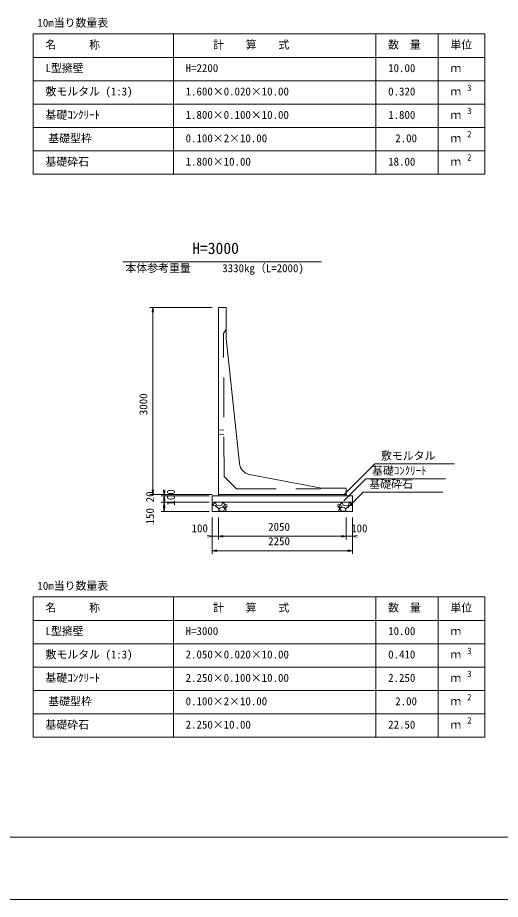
# Model space of a CAD drawing. Units: millimetres, scale not verified, with parts at other scales. Extents: x 0 to 84100, y 0 to 59400.
# Drawn here: x 49799 to 65298, y 0 to 28279 of the extents above; entities that cross this region are included whole.
import ezdxf
from ezdxf.enums import TextEntityAlignment as Align

# ---------------------------------------------------------------- set-up
doc = ezdxf.new("R2010")
doc.units = ezdxf.units.MM
doc.header["$LTSCALE"] = 100
doc.linetypes.add('USER1', pattern=[19.05, 12.7, -6.35])
for name, color, linetype, lineweight in [('D-MTR-FRAM（材料表図枠）', 2, 'Continuous', 18), ('D-STR-DIM（寸法）', 7, 'Continuous', 18), ('D-STR-HTXT（旗揚げ）', 7, 'Continuous', 18), ('D-STR-STRn（構造物）', 7, 'Continuous', 18), ('D-STR（構造物外形線）', 1, 'Continuous', 18), ('D-TTL(外枠）', 2, 'Continuous', 18), ('DEFPOINTS_2', 8, 'Continuous', 18)]:
    doc.layers.add(name, color=color, linetype=linetype, lineweight=lineweight)
for name, color, linetype in [('D-MTR-TXT(文字列）', 7, 'Continuous'), ('D-MTR（材料表タイトル）', 7, 'Continuous'), ('D-STR-TXT（文字）', 7, 'Continuous'), ('D-TTL-TXT（文字）', 7, 'Continuous')]:
    doc.layers.add(name, color=color, linetype=linetype)
doc.styles.add('ＭＳ ゴシック', font='')
doc.styles.get('ＭＳ ゴシック').set_extended_font_data('MS Gothic')

msp = doc.modelspace()

# ---------------------------------------------------------------- linework, layer by layer
at = {"layer": 'D-MTR-FRAM（材料表図枠）'}
for p, q in [((50300, 27755), (64800, 27755)), ((50300, 23255), (50300, 27755)), ((54800, 23255), (54800, 27755)), ((61300, 23255), (61300, 27755)), ((63300, 24555), (63300, 27755)), ((63300, 23255), (63300, 27755)), ((64800, 23255), (64800, 27755)), ((50300, 27005), (64800, 27005)), ((50300, 26255), (64800, 26255)), ((50300, 25505), (64800, 25505)), ((50300, 24755), (64800, 24755)), ((50300, 24005), (64800, 24005)), ((50300, 23255), (64800, 23255)), ((50300, 9698.7), (64800, 9698.7)), ((50300, 5198.7), (50300, 9698.7)), ((54800, 5198.7), (54800, 9698.7)), ((61300, 5198.7), (61300, 9698.7)), ((63300, 6498.7), (63300, 9698.7)), ((63300, 5198.7), (63300, 9698.7)), ((64800, 5198.7), (64800, 9698.7)), ((50300, 8948.7), (64800, 8948.7)), ((50300, 8198.7), (64800, 8198.7)), ((50300, 7448.7), (64800, 7448.7)), ((50300, 6698.7), (64800, 6698.7)), ((50300, 5948.7), (64800, 5948.7)), ((50300, 5198.7), (64800, 5198.7))]:
    msp.add_line(p, q, dxfattribs=at)
at = {"layer": 'D-STR-DIM（寸法）'}
for p, q in [((56049.8, 18984.2), (54041.3, 18984.2)), ((54116.3, 18834.2), (54141.3, 18984.2)), ((54141.3, 18984.2), (54166.3, 18834.2)), ((54141.3, 18984.2), (54141.3, 18964.2)), ((54141.3, 13004.2), (54141.3, 18964.2)), ((54141.3, 12984.2), (54116.3, 13134.2)), ((54166.3, 13134.2), (54141.3, 12984.2)), ((54504.8, 12984.2), (54479.8, 13134.2)), ((54504.8, 12944.2), (54479.8, 13094.2)), ((54529.8, 13134.2), (54504.8, 12984.2)), ((54529.8, 13094.2), (54504.8, 12944.2)), ((54504.8, 13004.2), (54504.8, 13024.2)), ((56049.8, 12984.2), (54041.3, 12984.2)), ((54141.3, 12984.2), (54141.3, 13004.2)), ((56049.8, 12984.2), (54404.8, 12984.2)), ((55949.8, 12944.2), (54404.8, 12944.2)), ((55949.8, 12944.2), (54404.8, 12944.2)), ((55949.8, 12744.2), (54404.8, 12744.2)), ((55949.8, 12744.2), (54404.8, 12744.2)), ((54479.8, 12794.2), (54504.8, 12944.2)), ((54479.8, 12594.2), (54504.8, 12744.2)), ((54479.8, 12594.2), (54504.8, 12744.2)), ((54504.8, 12984.2), (54504.8, 13004.2)), ((54504.8, 12984.2), (54504.8, 12944.2)), ((54504.8, 12964.2), (54504.8, 12984.2)), ((54504.8, 12944.2), (54504.8, 12964.2)), ((54504.8, 12944.2), (54504.8, 12744.2)), ((54504.8, 12944.2), (54529.8, 12794.2)), ((54504.8, 12944.2), (54504.8, 12924.2)), ((54504.8, 12924.2), (54504.8, 12904.2)), ((54504.8, 12744.2), (54529.8, 12594.2)), ((54504.8, 12744.2), (54504.8, 12724.2)), ((54504.8, 12744.2), (54529.8, 12594.2)), ((54504.8, 12744.2), (54504.8, 12724.2)), ((55949.8, 12444.2), (54404.8, 12444.2)), ((54504.8, 12444.2), (54479.8, 12594.2)), ((54504.8, 12724.2), (54504.8, 12464.2)), ((54504.8, 12724.2), (54504.8, 12704.2)), ((54529.8, 12594.2), (54504.8, 12444.2)), ((54504.8, 12444.2), (54504.8, 12464.2)), ((56049.8, 12244.2), (56049.8, 11544)), ((56049.8, 12244.2), (56049.8, 11081.3)), ((56249.8, 12244.2), (56249.8, 11544)), ((56249.8, 12244.2), (56249.8, 11544)), ((60349.8, 12244.2), (60349.8, 11544)), ((60349.8, 12244.2), (60349.8, 11544)), ((60549.8, 12244.2), (60549.8, 11544)), ((60549.8, 12244.2), (60549.8, 11081.3)), ((55899.8, 11669), (56049.8, 11644)), ((56049.8, 11644), (55899.8, 11619)), ((56029.8, 11644), (56009.8, 11644)), ((56049.8, 11644), (56029.8, 11644)), ((56249.8, 11644), (56049.8, 11644)), ((56249.8, 11644), (56399.8, 11669)), ((56249.8, 11644), (56399.8, 11669)), ((56399.8, 11619), (56249.8, 11644)), ((56249.8, 11644), (56269.8, 11644)), ((56399.8, 11619), (56249.8, 11644)), ((56249.8, 11644), (56269.8, 11644)), ((56269.8, 11644), (56289.8, 11644)), ((56269.8, 11644), (60329.8, 11644)), ((60199.8, 11669), (60349.8, 11644)), ((60199.8, 11669), (60349.8, 11644)), ((60349.8, 11644), (60199.8, 11619)), ((60349.8, 11644), (60199.8, 11619)), ((60329.8, 11644), (60309.8, 11644)), ((60349.8, 11644), (60329.8, 11644)), ((60349.8, 11644), (60329.8, 11644)), ((60349.8, 11644), (60549.8, 11644)), ((60549.8, 11644), (60699.8, 11669)), ((60699.8, 11619), (60549.8, 11644)), ((60549.8, 11644), (60569.8, 11644)), ((60569.8, 11644), (60589.8, 11644)), ((56049.8, 11181.3), (56199.8, 11206.3)), ((56199.8, 11156.3), (56049.8, 11181.3)), ((56049.8, 11181.3), (56069.8, 11181.3)), ((60529.8, 11181.3), (56069.8, 11181.3)), ((60399.8, 11206.3), (60549.8, 11181.3)), ((60549.8, 11181.3), (60399.8, 11156.3)), ((60549.8, 11181.3), (60529.8, 11181.3))]:
    msp.add_line(p, q, dxfattribs=at)
at = {"layer": 'D-STR-HTXT（旗揚げ）'}
for p, q in [((53174.3, 20444.2), (59552.7, 20444.2)), ((60271.9, 12969.5), (61263.6, 13970.8)), ((63823.5, 13970.8), (61263.6, 13970.8)), ((60271.9, 12779), (60977.9, 13491.8)), ((63537.7, 13491.8), (60977.9, 13491.8)), ((60386, 12556.4), (60889.2, 13064.4)), ((63449, 13064.4), (60889.2, 13064.4))]:
    msp.add_line(p, q, dxfattribs=at)
at = {"layer": 'D-STR-STRn（構造物）'}
for p, q in [((56049.8, 12444.2), (56049.8, 12944.2)), ((56049.8, 12944.2), (60549.8, 12944.2)), ((56049.8, 12744.2), (60549.8, 12744.2)), ((56119.3, 12713.3), (56107.7, 12744.2)), ((56168.4, 12744.2), (56154.1, 12713.3)), ((56249.8, 12984.2), (56249.8, 12944.2)), ((56374.1, 12713.4), (56360.8, 12744.2)), ((56404.1, 12713.2), (56409.1, 12738.2)), ((56409.4, 12738.6), (56432.1, 12744.2)), ((60190.2, 12738.6), (60167.5, 12744.2)), ((60195.4, 12713.2), (60190.4, 12738.2)), ((60225.5, 12713.4), (60238.7, 12744.2)), ((60349.8, 12984.2), (60349.8, 12944.2)), ((60431.1, 12744.2), (60445.4, 12713.3)), ((60480.3, 12713.3), (60491.9, 12744.2)), ((60549.8, 12444.2), (60549.8, 12944.2)), ((56049.8, 12655.1), (56064.7, 12653.8)), ((56049.8, 12624.9), (56144.1, 12632.7)), ((56049.8, 12444.2), (60549.8, 12444.2)), ((56064.3, 12654.5), (56119.3, 12714.5)), ((56143.9, 12633.3), (56258.9, 12528.3)), ((56179.2, 12643.3), (56154.2, 12713.3)), ((56263.8, 12617.9), (56178.8, 12642.9)), ((56259.3, 12528.4), (56263.3, 12444.2)), ((56263.4, 12522.5), (56303.4, 12557.5)), ((56264.2, 12493.4), (56264.2, 12523.4)), ((56289.5, 12448.3), (56264.5, 12493.3)), ((56349.6, 12642.9), (56264.6, 12617.9)), ((56414, 12463.1), (56289, 12448.1)), ((56303.6, 12558.7), (56403.6, 12573.7)), ((56379.4, 12713.4), (56349.4, 12643.4)), ((56379.1, 12613.4), (56439.1, 12633.4)), ((56454.5, 12568.5), (56379.5, 12613.5)), ((56404, 12713), (56449, 12663)), ((56404.2, 12573.4), (56454.2, 12523.4)), ((56454.3, 12523.4), (56414.3, 12463.4)), ((56439.3, 12633), (56474.3, 12618)), ((56449.7, 12663.8), (56527.7, 12657)), ((56474.3, 12618.4), (56454.3, 12568.4)), ((56468.6, 12533.5), (56523.6, 12623.5)), ((56497.7, 12444.2), (56469.2, 12533.4)), ((56524.1, 12622.7), (56527.7, 12623)), ((60149.9, 12663.8), (60071.8, 12657)), ((60075.5, 12622.7), (60071.8, 12623)), ((60131, 12533.5), (60076, 12623.5)), ((60101.9, 12444.2), (60130.4, 12533.4)), ((60160.2, 12633), (60125.2, 12618)), ((60125.3, 12618.4), (60145.3, 12568.4)), ((60145, 12568.5), (60220, 12613.5)), ((60145.2, 12523.4), (60185.2, 12463.4)), ((60195.3, 12573.4), (60145.3, 12523.4)), ((60195.5, 12713), (60150.5, 12663)), ((60220.5, 12613.4), (60160.5, 12633.4)), ((60185.5, 12463.1), (60310.5, 12448.1)), ((60296, 12558.7), (60196, 12573.7)), ((60220.1, 12713.4), (60250.1, 12643.4)), ((60250, 12642.9), (60335, 12617.9)), ((60336.1, 12522.5), (60296.1, 12557.5)), ((60310.1, 12448.3), (60335.1, 12493.3)), ((60335.4, 12493.4), (60335.4, 12523.4)), ((60335.7, 12617.9), (60420.7, 12642.9)), ((60340.3, 12528.4), (60336.3, 12444.2)), ((60455.6, 12633.3), (60340.6, 12528.3)), ((60420.4, 12643.3), (60445.4, 12713.3)), ((60549.8, 12624.9), (60455.5, 12632.7)), ((60535.3, 12654.5), (60480.3, 12714.5)), ((60549.8, 12655.1), (60534.9, 12653.8))]:
    msp.add_line(p, q, dxfattribs=at)
at = {"layer": 'D-STR（構造物外形線）'}
for p, q in [((56249.8, 12984.2), (56249.8, 18984.2)), ((56249.8, 18984.2), (56489.8, 18984.2)), ((56489.8, 18984.2), (56489.8, 17984.2)), ((56489.8, 17984.2), (56918.3, 13978.6)), ((56249.8, 15054.2), (56249.8, 14914.2)), ((57240.5, 13628.3), (59549.8, 13184.2)), ((60349.8, 13184.2), (59549.8, 13184.2)), ((60349.8, 12984.2), (60349.8, 13184.2)), ((56249.8, 12984.2), (60349.8, 12984.2))]:
    msp.add_line(p, q, dxfattribs=at)
at = {"layer": 'D-STR（構造物外形線）', "linetype": 'USER1'}
for p, q in [((56489.8, 18284.2), (56409.8, 18145.7)), ((56429.8, 13564.2), (56409.8, 18145.7)), ((56249.8, 15054.2), (56423.3, 15044.3)), ((56249.8, 14914.2), (56423.8, 14924.4)), ((56829.8, 13164.2), (56429.8, 13564.2)), ((56829.8, 13164.2), (59515.1, 13164.2)), ((59515.1, 13164.2), (59549.8, 13184.2))]:
    msp.add_line(p, q, dxfattribs=at)
at = {"layer": 'D-STR（構造物外形線）'}
msp.add_arc((57316, 14021.1), 400, 186.10609, 259.11447, dxfattribs=at)
at = {"layer": 'D-TTL(外枠）'}
msp.add_line((81800, 2000), (2300, 2000), dxfattribs=at)
at = {"layer": 'DEFPOINTS_2'}
msp.add_line((0, 0), (84100, 0), dxfattribs=at)

# ---------------------------------------------------------------- texts
at = {"layer": 'D-MTR-TXT(文字列）', "style": 'ＭＳ ゴシック'}
for s, height, p in [('名\u3000\u3000\u3000称', 256.6, (50692.3, 27205)), ('計\u3000\u3000算\u3000\u3000式', 256.6, (56070, 27205)), ('数\u3000量', 256.6, (61692.3, 27205)), ('単位', 256.6, (63692.3, 27205)), ('L型擁壁', 256.6, (50692.3, 26455)), ('H=2200', 256.6, (55192.3, 26455)), ('10.00', 256.6, (61695, 26455)), ('ｍ', 256.6, (63692.3, 26455)), ('敷モルタル (1:3)', 256.6, (50692.3, 25705)), ('1.600×0.020×10.00', 256.6, (55192.3, 25705)), ('0.320', 256.6, (61695, 25705)), ('3', 205.3, (64232.5, 25865)), ('ｍ', 256.6, (63692.3, 25705)), ('基礎ｺﾝｸﾘｰﾄ', 256.6, (50692.3, 24955)), ('1.800×0.100×10.00', 256.6, (55192.3, 24955)), ('1.800', 256.6, (61695, 24955)), ('ｍ', 256.6, (63692.3, 24955)), ('3', 205.3, (64232.5, 25125)), ('2', 205.3, (64232.5, 24375)), ('基礎型枠', 256.6, (50782.3, 24205)), ('0.100×2×10.00', 256.6, (55192.3, 24205)), ('2.00', 256.6, (61922.4, 24205)), ('ｍ', 256.6, (63692.3, 24205)), ('基礎砕石', 256.6, (50692.3, 23455)), ('1.800×10.00', 256.6, (55192.3, 23455)), ('18.00', 256.6, (61695, 23455)), ('2', 205.3, (64232.5, 23635)), ('ｍ', 256.6, (63692.3, 23455)), ('本体参考重量', 256.6, (53257.4, 20037.6)), ('3330kg（L=2000)', 256.6, (56369.4, 20037.6)), ('名\u3000\u3000\u3000称', 256.6, (50692.3, 9148.7)), ('計\u3000\u3000算\u3000\u3000式', 256.6, (56070, 9148.7)), ('数\u3000量', 256.6, (61692.3, 9148.7)), ('単位', 256.6, (63692.3, 9148.7)), ('L型擁壁', 256.6, (50692.3, 8398.7)), ('H=3000', 256.6, (55192.3, 8398.7)), ('10.00', 256.6, (61695, 8398.7)), ('ｍ', 256.6, (63692.3, 8398.7)), ('敷モルタル (1:3)', 256.6, (50692.3, 7648.7)), ('2.050×0.020×10.00', 256.6, (55192.3, 7648.7)), ('0.410', 256.6, (61695, 7648.7)), ('ｍ', 256.6, (63692.3, 7648.7)), ('3', 205.3, (64232.5, 7808.7)), ('基礎ｺﾝｸﾘｰﾄ', 256.6, (50692.3, 6898.7)), ('2.250×0.100×10.00', 256.6, (55192.3, 6898.7)), ('2.250', 256.6, (61695, 6898.7)), ('ｍ', 256.6, (63692.3, 6898.7)), ('3', 205.3, (64232.5, 7068.7)), ('基礎型枠', 256.6, (50782.3, 6148.7)), ('2', 205.3, (64232.5, 6318.7)), ('0.100×2×10.00', 256.6, (55192.3, 6148.7)), ('2.00', 256.6, (61922.4, 6148.7)), ('ｍ', 256.6, (63692.3, 6148.7)), ('基礎砕石', 256.6, (50692.3, 5398.7)), ('2.250×10.00', 256.6, (55192.3, 5398.7)), ('22.50', 256.6, (61695, 5398.7)), ('ｍ', 256.6, (63692.3, 5398.7)), ('2', 205.3, (64232.5, 5578.7))]:
    msp.add_text(s, height=height, dxfattribs=at).set_placement(p, align=Align.BOTTOM_LEFT)
at = {"layer": 'D-MTR（材料表タイトル）', "style": 'ＭＳ ゴシック'}
for p in [(50434.2, 27907.5), (50434.2, 9851.2)]:
    msp.add_text('10m当り数量表', height=256.6, dxfattribs=at).set_placement(p, align=Align.BOTTOM_LEFT)
at = {"layer": 'D-STR-DIM（寸法）', "style": 'ＭＳ ゴシック'}
for s, p in [('3000', (54041.3, 15528.5)), ('20', (54254.8, 12735)), ('100', (54925, 12629.8)), ('150', (54254.8, 12024.8))]:
    msp.add_text(s, height=256.6, rotation=90, dxfattribs=at).set_placement(p, align=Align.BOTTOM_LEFT)
for s, p in [('100', (55384.1, 11695.3)), ('2050', (57843.2, 11744)), ('100', (60506.5, 11695.3)), ('2250', (57843.2, 11281.3))]:
    msp.add_text(s, height=256.6, dxfattribs=at).set_placement(p, align=Align.BOTTOM_LEFT)
at = {"layer": 'D-STR-TXT（文字）', "style": 'ＭＳ ゴシック'}
for s, p in [('敷モルタル', (61463.6, 14020.8)), ('基礎ｺﾝｸﾘｰﾄ', (61177.9, 13541.8)), ('基礎砕石', (61089.2, 13114.4))]:
    msp.add_text(s, height=256.6, dxfattribs=at).set_placement(p, align=Align.BOTTOM_LEFT)
at = {"layer": 'D-TTL-TXT（文字）', "style": 'ＭＳ ゴシック'}
msp.add_text('H=3000', height=366.6, dxfattribs=at).set_placement((55406.1, 20589.1), align=Align.BOTTOM_LEFT)

doc.saveas('drawing.dxf')
